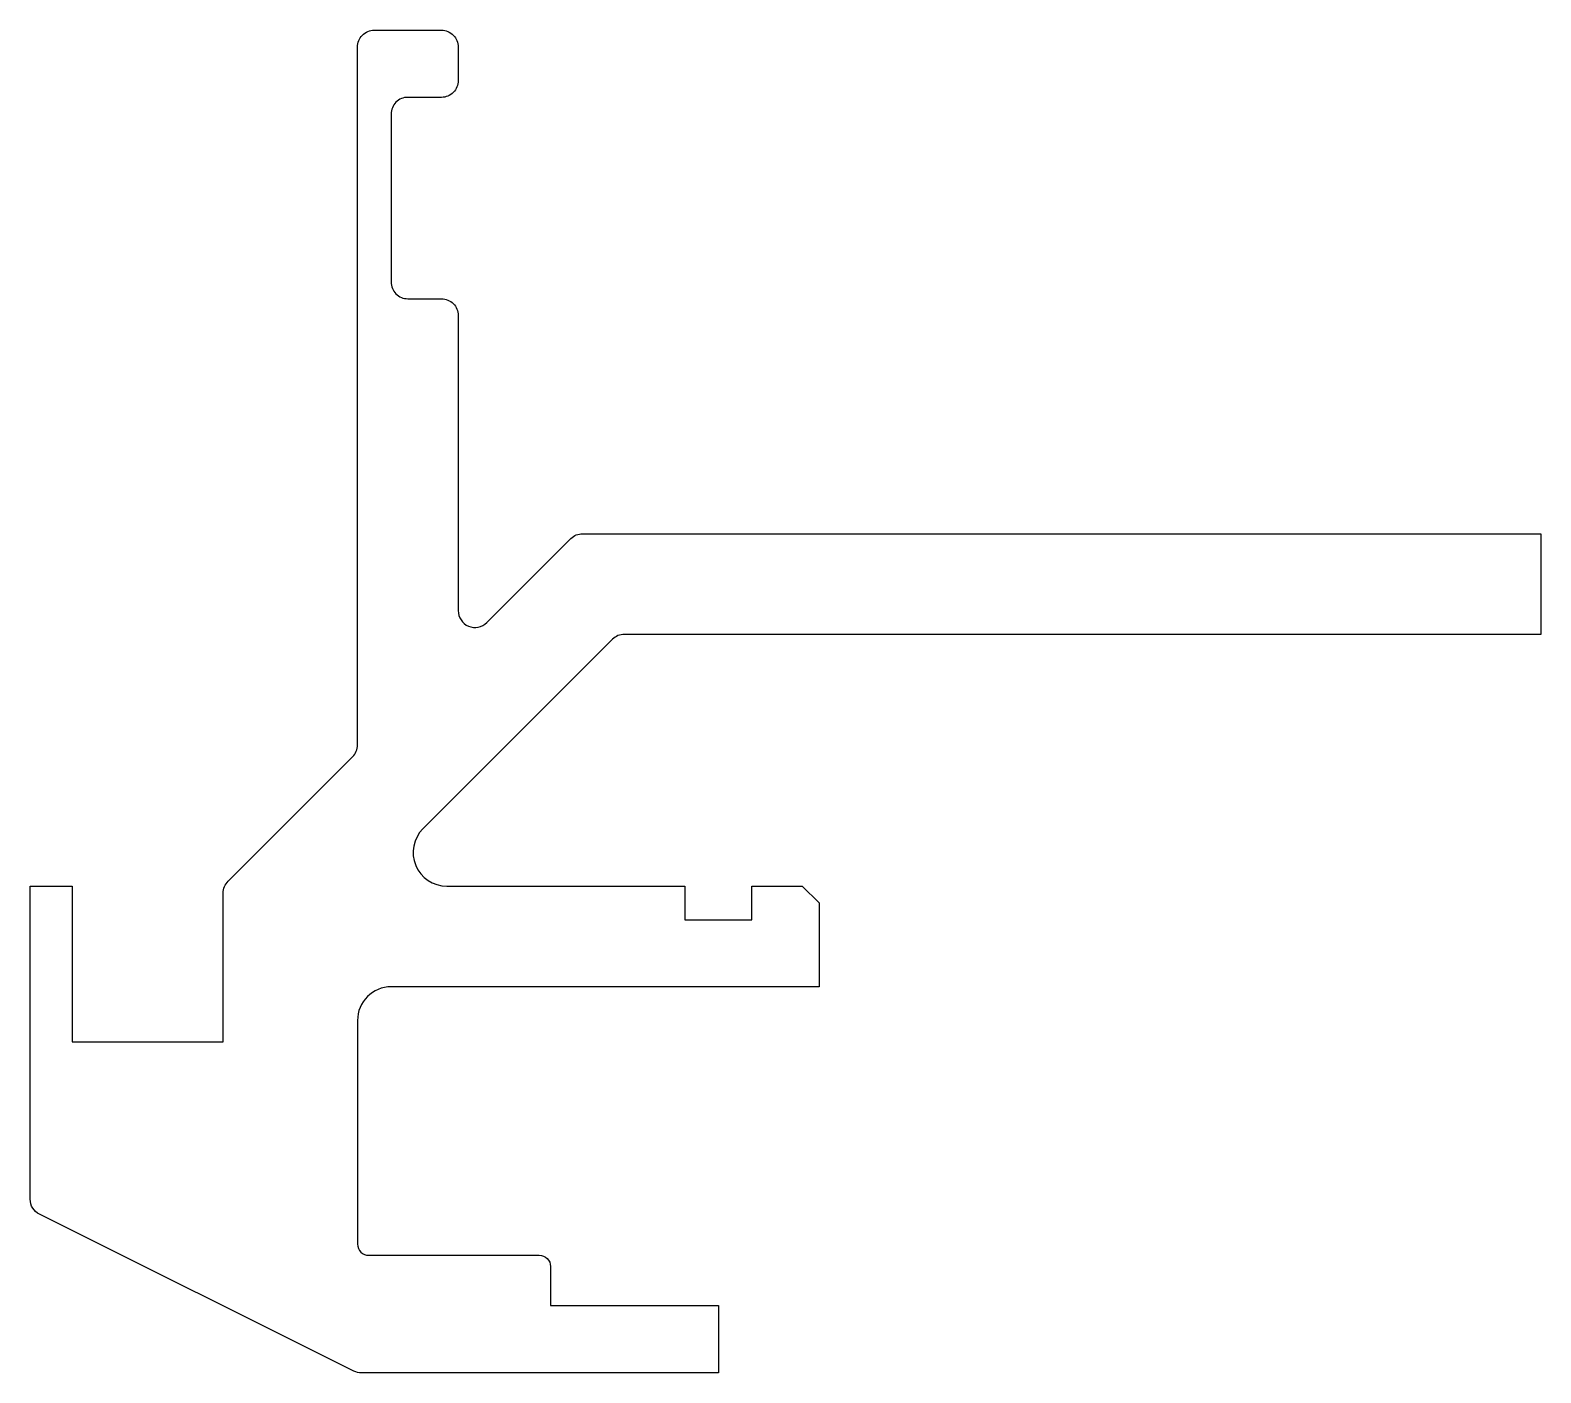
# Model space of a CAD drawing. Extents: x 306.4 to 396.4, y 203.6 to 283.6.
import ezdxf

# ---------------------------------------------------------------- set-up
doc = ezdxf.new("R2010")
doc.units = 0
doc.layers.add('ANA', color=220, linetype='CONTINUOUS')

msp = doc.modelspace()

# ---------------------------------------------------------------- linework, layer by layer
at = {"layer": 'ANA'}
msp.add_lwpolyline([(308.9, 232.583), (308.9, 223.306), (317.9, 223.306), (317.9, 232.169, -0.198912), (318.193, 232.876), (325.607, 240.29, 0.198912), (325.9, 240.997), (325.9, 282.583, -0.414214), (326.9, 283.583), (330.9, 283.583, -0.414214), (331.9, 282.583), (331.9, 280.583, -0.414214), (330.9, 279.583), (328.9, 279.583, 0.414214), (327.9, 278.583), (327.9, 268.583, 0.414214), (328.9, 267.583), (330.9, 267.583, -0.414214), (331.9, 266.583), (331.9, 248.997, 0.668179), (333.607, 248.29), (338.607, 253.29, -0.198912), (339.314, 253.583), (396.4, 253.583), (396.4, 247.583), (341.799, 247.583, 0.198912), (341.092, 247.29), (329.799, 235.997, 0.668179), (331.214, 232.583), (345.4, 232.583), (345.4, 230.583), (349.4, 230.583), (349.4, 232.583), (352.4, 232.583), (353.4, 231.583), (353.4, 226.583), (327.9, 226.583, 0.414214), (325.9, 224.583), (325.9, 211.25, 0.414214), (326.567, 210.583), (336.733, 210.583, -0.414214), (337.4, 209.917), (337.4, 207.583), (347.4, 207.583), (347.4, 203.583), (326.135, 203.583, -0.116146), (325.689, 203.688), (306.954, 213.029, -0.284386), (306.4, 213.924), (306.4, 232.583)], format="xyb", close=True, dxfattribs=at)

doc.saveas('drawing.dxf')
